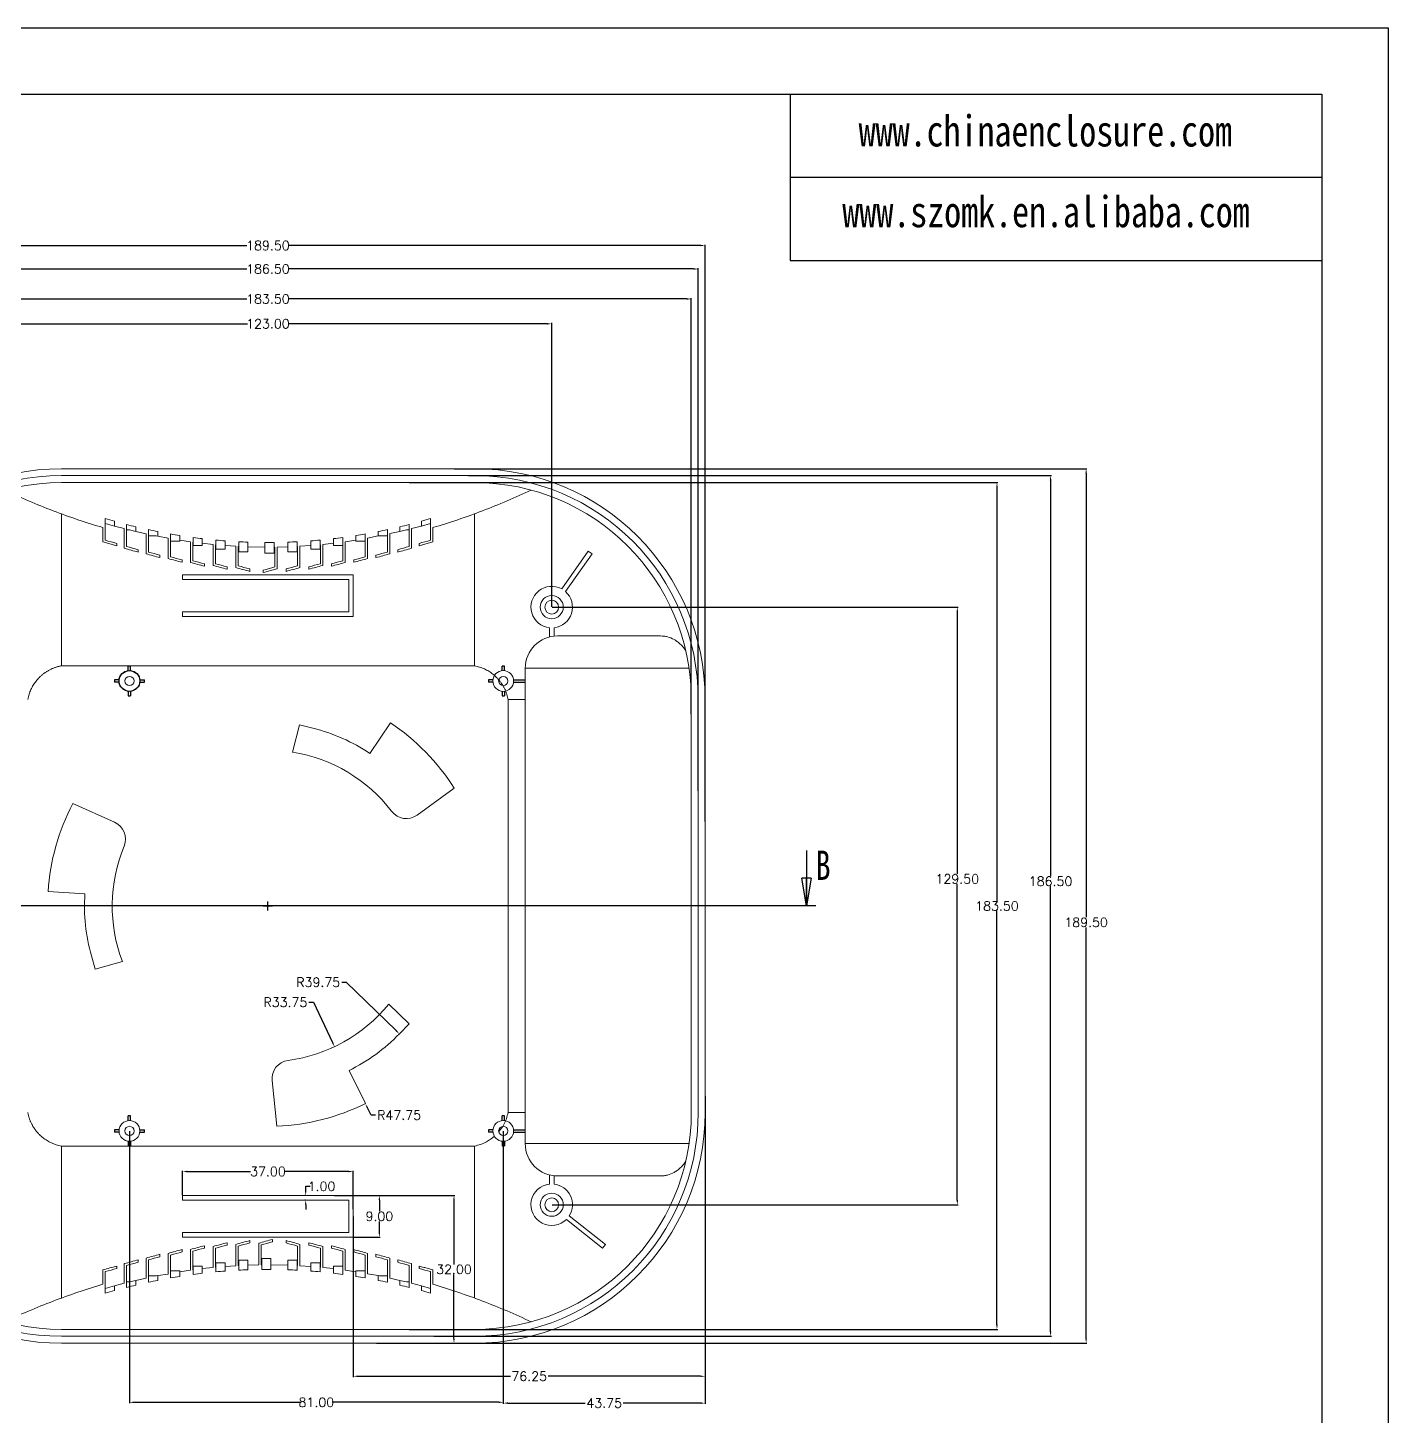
# Model space of a CAD drawing. Header units: inches. Extents: x 1813 to 4218, y 284 to 889.
# Drawn here: x 3332.5 to 3627.3, y 588.2 to 889.1 of the extents above; entities that cross this region are included whole.
import ezdxf

# ---------------------------------------------------------------- set-up
doc = ezdxf.new("R2010")
doc.units = ezdxf.units.IN
doc.header["$LTSCALE"] = 15
doc.linetypes.add('CENTER2', pattern=[28.575, 19.05, -3.175, 3.175, -3.175])
doc.layers.add('文字', color=81, linetype='Continuous')
doc.styles.add('SLDTEXTSTYLE0', font='TXT', dxfattribs={"width": 0.75})
doc.styles.get("Standard").update_dxf_attribs({"font": 'txt', "bigfont": 'gbcbig.shx'})
doc.styles.add('宋体', font='', dxfattribs={"width": 0.8, "height": 3.5})
doc.styles.get('宋体').set_extended_font_data('SimSun')
doc.dimstyles.new('2.5', dxfattribs={"dimtxt": 2, "dimasz": 1, "dimexe": 0.18, "dimexo": 0.0625, "dimgap": 0.09, "dimtad": 0, "dimtih": 1, "dimtoh": 1, "dimzin": 0, "dimdsep": 46, "dimtxsty": 'Standard', "dimcen": 1, "dimadec": 0, "dimazin": 2, "dimtfac": 1, "dimtofl": 0, "dimtmove": 0, "dimatfit": 3, "dimfxl": 1, "dimtolj": 1, "dimtzin": 0, "dimarcsym": 0})

# ---------------------------------------------------------------- blocks, each defined once
blk = doc.blocks.new('_CLOSED')
at = {"color": 0, "linetype": 'ByBlock', "lineweight": -2}
for p, q in [((-1, 0.166667), (0, 0)), ((-1, 0.166667), (-1, -0.166667)), ((0, 0), (-1, -0.166667)), ((0, 0), (-1, 0))]:
    blk.add_line(p, q, dxfattribs=at)
blk = doc.blocks.new('*D131')
at = {"color": 0, "lineweight": -2}
for p, q in [((3403.1, 636.03), (3408.87, 636.03)), ((3408.69, 635.03), (3408.69, 632.62)), ((3408.69, 628.03), (3408.69, 630.44)), ((3403.1, 627.03), (3408.87, 627.03))]:
    blk.add_line(p, q, dxfattribs=at)
at = {"color": 0}
for points in [[(3408.52, 635.03), (3408.86, 635.03), (3408.69, 636.03)], [(3408.52, 628.03), (3408.86, 628.03), (3408.69, 627.03)]]:
    blk.add_solid(points, dxfattribs=at)
at = {"layer": 'Defpoints', "color": 0}
for p in [(3403.04, 636.03), (3408.69, 636.03), (3403.04, 627.03)]:
    blk.add_point(p, dxfattribs=at)
at = {"color": 0, "insert": (3408.69, 631.53), "char_height": 2, "attachment_point": 5}
blk.add_mtext('\\A1;9.00', dxfattribs=at)
blk = doc.blocks.new('*D132')
at = {"color": 0, "lineweight": -2}
for p, q in [((3392.72, 637.03), (3392.72, 638.03)), ((3392.72, 638.03), (3393.72, 638.03)), ((3392.66, 636.03), (3392.54, 636.03)), ((3392.66, 635.03), (3392.54, 635.03)), ((3392.72, 634.03), (3392.72, 633.03))]:
    blk.add_line(p, q, dxfattribs=at)
at = {"color": 0}
for points in [[(3392.56, 637.03), (3392.89, 637.03), (3392.72, 636.03)], [(3392.56, 634.03), (3392.89, 634.03), (3392.72, 635.03)]]:
    blk.add_solid(points, dxfattribs=at)
at = {"layer": 'Defpoints', "color": 0}
for p in [(3392.72, 636.03), (3392.72, 636.03), (3392.72, 635.03)]:
    blk.add_point(p, dxfattribs=at)
at = {"color": 0, "insert": (3396.15, 638.03), "char_height": 2, "attachment_point": 5}
blk.add_mtext('\\A1;1.00', dxfattribs=at)
blk = doc.blocks.new('*D133')
at = {"color": 0, "lineweight": -2}
for p, q in [((3398.99, 636.03), (3425.04, 636.03)), ((3424.86, 635.03), (3424.86, 621.12)), ((3424.86, 605.03), (3424.86, 618.94)), ((3408.08, 604.03), (3425.04, 604.03))]:
    blk.add_line(p, q, dxfattribs=at)
at = {"color": 0}
for points in [[(3424.69, 635.03), (3425.02, 635.03), (3424.86, 636.03)], [(3424.69, 605.03), (3425.02, 605.03), (3424.86, 604.03)]]:
    blk.add_solid(points, dxfattribs=at)
at = {"layer": 'Defpoints', "color": 0}
for p in [(3398.93, 636.03), (3408.02, 604.03), (3424.86, 604.03)]:
    blk.add_point(p, dxfattribs=at)
at = {"color": 0, "insert": (3424.86, 620.03), "char_height": 2, "attachment_point": 5}
blk.add_mtext('\\A1;32.00', dxfattribs=at)
blk = doc.blocks.new('*D151')
at = {"color": 0, "lineweight": -2}
for p, q in [((3479.29, 657.58), (3479.29, 596.69)), ((3403.04, 631.47), (3403.04, 596.69)), ((3404.04, 596.87), (3437.07, 596.87)), ((3478.29, 596.87), (3445.25, 596.87))]:
    blk.add_line(p, q, dxfattribs=at)
at = {"color": 0}
for points in [[(3404.04, 597.03), (3404.04, 596.7), (3403.04, 596.87)], [(3478.29, 597.03), (3478.29, 596.7), (3479.29, 596.87)]]:
    blk.add_solid(points, dxfattribs=at)
at = {"layer": 'Defpoints', "color": 0}
for p in [(3479.29, 657.64), (3403.04, 631.53), (3479.29, 596.87)]:
    blk.add_point(p, dxfattribs=at)
at = {"color": 0, "insert": (3441.16, 596.87), "char_height": 2, "attachment_point": 5}
blk.add_mtext('\\A1;76.25', dxfattribs=at)
blk = doc.blocks.new('*D152')
at = {"color": 0, "lineweight": -2}
for p, q in [((3366.04, 636.1), (3366.04, 641.42)), ((3367.04, 641.24), (3380.78, 641.24)), ((3402.04, 641.24), (3388.3, 641.24)), ((3403.04, 633.05), (3403.04, 641.42))]:
    blk.add_line(p, q, dxfattribs=at)
at = {"color": 0}
for points in [[(3367.04, 641.4), (3367.04, 641.07), (3366.04, 641.24)], [(3402.04, 641.4), (3402.04, 641.07), (3403.04, 641.24)]]:
    blk.add_solid(points, dxfattribs=at)
at = {"layer": 'Defpoints', "color": 0}
for p in [(3403.04, 641.24), (3366.04, 636.03), (3403.04, 632.99)]:
    blk.add_point(p, dxfattribs=at)
at = {"color": 0, "insert": (3384.54, 641.24), "char_height": 2, "attachment_point": 5}
blk.add_mtext('\\A1;37.00', dxfattribs=at)
blk = doc.blocks.new('*D153')
at = {"color": 0, "lineweight": -2}
for p, q in [((3446.1, 763.53), (3534.11, 763.53)), ((3533.93, 762.53), (3533.93, 705.73)), ((3533.93, 635.03), (3533.93, 703.55)), ((3446.1, 634.03), (3534.11, 634.03))]:
    blk.add_line(p, q, dxfattribs=at)
at = {"color": 0}
for points in [[(3533.76, 762.53), (3534.1, 762.53), (3533.93, 763.53)], [(3533.76, 635.03), (3534.1, 635.03), (3533.93, 634.03)]]:
    blk.add_solid(points, dxfattribs=at)
at = {"layer": 'Defpoints', "color": 0}
for p in [(3446.04, 763.53), (3533.93, 763.53), (3446.04, 634.03)]:
    blk.add_point(p, dxfattribs=at)
at = {"color": 0, "insert": (3533.93, 704.64), "char_height": 2, "attachment_point": 5}
blk.add_mtext('\\A1;129.50', dxfattribs=at)
blk = doc.blocks.new('*D154')
at = {"color": 0, "lineweight": -2}
for p, q in [((3323.04, 763.6), (3323.04, 825.11)), ((3324.04, 824.93), (3380.12, 824.93)), ((3445.04, 824.93), (3388.96, 824.93)), ((3446.04, 763.6), (3446.04, 825.11))]:
    blk.add_line(p, q, dxfattribs=at)
at = {"color": 0}
for points in [[(3324.04, 825.09), (3324.04, 824.76), (3323.04, 824.93)], [(3445.04, 825.09), (3445.04, 824.76), (3446.04, 824.93)]]:
    blk.add_solid(points, dxfattribs=at)
at = {"layer": 'Defpoints', "color": 0}
for p in [(3446.04, 824.93), (3323.04, 763.53), (3446.04, 763.53)]:
    blk.add_point(p, dxfattribs=at)
at = {"color": 0, "insert": (3384.54, 824.93), "char_height": 2, "attachment_point": 5}
blk.add_mtext('\\A1;123.00', dxfattribs=at)
blk = doc.blocks.new('*D155')
at = {"color": 0, "lineweight": -2}
for p, q in [((3292.79, 715.51), (3292.79, 830.49)), ((3476.29, 740.32), (3476.29, 830.49)), ((3293.79, 830.31), (3379.95, 830.31)), ((3475.29, 830.31), (3389.13, 830.31))]:
    blk.add_line(p, q, dxfattribs=at)
at = {"color": 0}
for points in [[(3293.79, 830.47), (3293.79, 830.14), (3292.79, 830.31)], [(3475.29, 830.47), (3475.29, 830.14), (3476.29, 830.31)]]:
    blk.add_solid(points, dxfattribs=at)
at = {"layer": 'Defpoints', "color": 0}
for p in [(3476.29, 830.31), (3476.29, 740.25), (3292.79, 715.44)]:
    blk.add_point(p, dxfattribs=at)
at = {"color": 0, "insert": (3384.54, 830.31), "char_height": 2, "attachment_point": 5}
blk.add_mtext('\\A1;183.50', dxfattribs=at)
blk = doc.blocks.new('*D156')
at = {"color": 0, "lineweight": -2}
for p, q in [((3291.29, 726.65), (3291.29, 836.99)), ((3292.29, 836.81), (3379.95, 836.81)), ((3476.79, 836.81), (3389.13, 836.81)), ((3477.79, 723.7), (3477.79, 836.99))]:
    blk.add_line(p, q, dxfattribs=at)
at = {"color": 0}
for points in [[(3292.29, 836.98), (3292.29, 836.64), (3291.29, 836.81)], [(3476.79, 836.98), (3476.79, 836.64), (3477.79, 836.81)]]:
    blk.add_solid(points, dxfattribs=at)
at = {"layer": 'Defpoints', "color": 0}
for p in [(3477.79, 836.81), (3291.29, 726.59), (3477.79, 723.63)]:
    blk.add_point(p, dxfattribs=at)
at = {"color": 0, "insert": (3384.54, 836.81), "char_height": 2, "attachment_point": 5}
blk.add_mtext('\\A1;186.50', dxfattribs=at)
blk = doc.blocks.new('*D157')
at = {"color": 0, "lineweight": -2}
for p, q in [((3289.79, 717.08), (3289.79, 842.08)), ((3290.79, 841.9), (3379.95, 841.9)), ((3478.29, 841.9), (3389.13, 841.9)), ((3479.29, 717.08), (3479.29, 842.08))]:
    blk.add_line(p, q, dxfattribs=at)
at = {"color": 0}
for points in [[(3290.79, 842.06), (3290.79, 841.73), (3289.79, 841.9)], [(3478.29, 842.06), (3478.29, 841.73), (3479.29, 841.9)]]:
    blk.add_solid(points, dxfattribs=at)
at = {"layer": 'Defpoints', "color": 0}
for p in [(3479.29, 841.9), (3289.79, 717.02), (3479.29, 717.02)]:
    blk.add_point(p, dxfattribs=at)
at = {"color": 0, "insert": (3384.54, 841.9), "char_height": 2, "attachment_point": 5}
blk.add_mtext('\\A1;189.50', dxfattribs=at)
blk = doc.blocks.new('*D158')
at = {"color": 0, "lineweight": -2}
for p, q in [((3424.92, 793.53), (3562.02, 793.53)), ((3561.84, 792.53), (3561.84, 696.32)), ((3561.84, 605.03), (3561.84, 694.14)), ((3424.92, 604.03), (3562.02, 604.03))]:
    blk.add_line(p, q, dxfattribs=at)
at = {"color": 0}
for points in [[(3561.68, 792.53), (3562.01, 792.53), (3561.84, 793.53)], [(3561.68, 605.03), (3562.01, 605.03), (3561.84, 604.03)]]:
    blk.add_solid(points, dxfattribs=at)
at = {"layer": 'Defpoints', "color": 0}
for p in [(3424.86, 793.53), (3561.84, 793.53), (3424.86, 604.03)]:
    blk.add_point(p, dxfattribs=at)
at = {"color": 0, "insert": (3561.84, 695.23), "char_height": 2, "attachment_point": 5}
blk.add_mtext('\\A1;189.50', dxfattribs=at)
blk = doc.blocks.new('*D159')
at = {"color": 0, "lineweight": -2}
for p, q in [((3428, 792.03), (3554.32, 792.03)), ((3554.14, 791.03), (3554.14, 705.22)), ((3554.14, 606.53), (3554.14, 703.04)), ((3420.48, 605.53), (3554.32, 605.53))]:
    blk.add_line(p, q, dxfattribs=at)
at = {"color": 0}
for points in [[(3553.97, 791.03), (3554.31, 791.03), (3554.14, 792.03)], [(3553.97, 606.53), (3554.31, 606.53), (3554.14, 605.53)]]:
    blk.add_solid(points, dxfattribs=at)
at = {"layer": 'Defpoints', "color": 0}
for p in [(3427.94, 792.03), (3420.41, 605.53), (3554.14, 605.53)]:
    blk.add_point(p, dxfattribs=at)
at = {"color": 0, "insert": (3554.14, 704.13), "char_height": 2, "attachment_point": 5}
blk.add_mtext('\\A1;186.50', dxfattribs=at)
blk = doc.blocks.new('*D160')
at = {"color": 0, "lineweight": -2}
for p, q in [((3415.16, 790.53), (3542.7, 790.53)), ((3542.52, 789.53), (3542.52, 699.87)), ((3542.52, 608.03), (3542.52, 697.69)), ((3415.16, 607.03), (3542.7, 607.03))]:
    blk.add_line(p, q, dxfattribs=at)
at = {"color": 0}
for points in [[(3542.35, 789.53), (3542.68, 789.53), (3542.52, 790.53)], [(3542.35, 608.03), (3542.68, 608.03), (3542.52, 607.03)]]:
    blk.add_solid(points, dxfattribs=at)
at = {"layer": 'Defpoints', "color": 0}
for p in [(3415.1, 790.53), (3542.52, 790.53), (3415.1, 607.03)]:
    blk.add_point(p, dxfattribs=at)
at = {"color": 0, "insert": (3542.52, 698.78), "char_height": 2, "attachment_point": 5}
blk.add_mtext('\\A1;183.50', dxfattribs=at)
blk = doc.blocks.new('*D161')
at = {"color": 0, "lineweight": -2}
for p, q in [((3393.42, 677.91), (3394.42, 677.91)), ((3394.42, 677.91), (3398.55, 669.18))]:
    blk.add_line(p, q, dxfattribs=at)
at = {"color": 0}
blk.add_solid([(3398.7, 669.25), (3398.4, 669.11), (3398.97, 668.28)], dxfattribs=at)
at = {"layer": 'Defpoints', "color": 0}
for p in [(3384.54, 698.78), (3398.97, 668.28)]:
    blk.add_point(p, dxfattribs=at)
at = {"color": 0, "insert": (3388.33, 677.91), "char_height": 2, "attachment_point": 5}
blk.add_mtext('\\A1;R33.75', dxfattribs=at)
blk = doc.blocks.new('*D162')
at = {"color": 0, "lineweight": -2}
for p, q in [((3400.53, 682.25), (3401.53, 682.25)), ((3401.53, 682.25), (3412.31, 671.76))]:
    blk.add_line(p, q, dxfattribs=at)
at = {"color": 0}
blk.add_solid([(3412.43, 671.88), (3412.2, 671.64), (3413.03, 671.07)], dxfattribs=at)
at = {"layer": 'Defpoints', "color": 0}
for p in [(3384.54, 698.78), (3413.03, 671.07)]:
    blk.add_point(p, dxfattribs=at)
at = {"color": 0, "insert": (3395.44, 682.25), "char_height": 2, "attachment_point": 5}
blk.add_mtext('\\A1;R39.75', dxfattribs=at)
blk = doc.blocks.new('*D163')
at = {"color": 0, "lineweight": -2}
for p, q in [((3383.54, 698.78), (3385.54, 698.78)), ((3384.54, 697.78), (3384.54, 699.78)), ((3406.88, 653.45), (3406.09, 655.06)), ((3407.88, 653.45), (3406.88, 653.45))]:
    blk.add_line(p, q, dxfattribs=at)
at = {"color": 0}
blk.add_solid([(3406.24, 655.13), (3405.94, 654.98), (3405.65, 655.95)], dxfattribs=at)
at = {"layer": 'Defpoints', "color": 0}
for p in [(3384.54, 698.78), (3405.65, 655.95)]:
    blk.add_point(p, dxfattribs=at)
at = {"color": 0, "insert": (3412.97, 653.45), "char_height": 2, "attachment_point": 5}
blk.add_mtext('\\A1;R47.75', dxfattribs=at)
blk = doc.blocks.new('*D167')
at = {"color": 0, "lineweight": -2}
for p, q in [((3354.54, 649.97), (3354.54, 591.05)), ((3435.54, 649.97), (3435.54, 591.05)), ((3355.54, 591.23), (3391.62, 591.23)), ((3434.54, 591.23), (3398.46, 591.23))]:
    blk.add_line(p, q, dxfattribs=at)
at = {"color": 0}
for points in [[(3355.54, 591.4), (3355.54, 591.06), (3354.54, 591.23)], [(3434.54, 591.4), (3434.54, 591.06), (3435.54, 591.23)]]:
    blk.add_solid(points, dxfattribs=at)
at = {"layer": 'Defpoints', "color": 0}
for p in [(3354.54, 650.03), (3435.54, 650.03), (3435.54, 591.23)]:
    blk.add_point(p, dxfattribs=at)
at = {"color": 0, "insert": (3395.04, 591.23), "char_height": 2, "attachment_point": 5}
blk.add_mtext('\\A1;81.00', dxfattribs=at)
blk = doc.blocks.new('*D168')
at = {"color": 0, "lineweight": -2}
for p, q in [((3479.29, 657.58), (3479.29, 590.87)), ((3435.54, 649.97), (3435.54, 590.87)), ((3436.54, 591.05), (3453.32, 591.05)), ((3478.29, 591.05), (3461.5, 591.05))]:
    blk.add_line(p, q, dxfattribs=at)
at = {"color": 0}
for points in [[(3436.54, 591.22), (3436.54, 590.88), (3435.54, 591.05)], [(3478.29, 591.22), (3478.29, 590.88), (3479.29, 591.05)]]:
    blk.add_solid(points, dxfattribs=at)
at = {"layer": 'Defpoints', "color": 0}
for p in [(3479.29, 657.64), (3435.54, 650.03), (3479.29, 591.05)]:
    blk.add_point(p, dxfattribs=at)
at = {"color": 0, "insert": (3457.41, 591.05), "char_height": 2, "attachment_point": 5}
blk.add_mtext('\\A1;43.75', dxfattribs=at)

msp = doc.modelspace()

# ---------------------------------------------------------------- linework, layer by layer
for p, q in [((2771.95, 889.082), (3627.31, 889.082)), ((3627.31, 889.082), (3627.31, 284.282)), ((2800.75, 874.682), (3612.91, 874.682)), ((3497.71, 874.682), (3497.71, 838.682)), ((3612.91, 874.682), (3612.91, 298.682)), ((3497.71, 856.682), (3612.91, 856.682)), ((3497.71, 838.682), (3612.91, 838.682)), ((3354.289, 749.769), (3354.289, 750.769)), ((3354.789, 750.769), (3354.289, 750.769)), ((3354.789, 749.769), (3354.789, 750.769)), ((3435.289, 749.769), (3435.289, 750.769)), ((3435.789, 750.769), (3435.289, 750.769)), ((3435.789, 749.769), (3435.789, 750.769)), ((3352.303, 747.783), (3351.303, 747.783)), ((3351.303, 747.783), (3351.303, 747.283)), ((3352.303, 747.283), (3351.303, 747.283)), ((3356.775, 747.783), (3357.775, 747.783)), ((3356.775, 747.283), (3357.775, 747.283)), ((3357.775, 747.283), (3357.775, 747.783)), ((3433.303, 747.783), (3432.303, 747.783)), ((3432.303, 747.783), (3432.303, 747.283)), ((3433.303, 747.283), (3432.303, 747.283)), ((3437.775, 747.783), (3440.289, 747.783)), ((3437.775, 747.283), (3440.289, 747.283)), ((3354.289, 745.297), (3354.289, 744.297)), ((3354.289, 744.297), (3354.789, 744.297)), ((3354.789, 745.297), (3354.789, 744.297)), ((3435.289, 745.297), (3435.289, 744.297)), ((3435.289, 744.297), (3435.789, 744.297)), ((3435.789, 745.297), (3435.789, 744.297)), ((3354.289, 652.269), (3354.289, 653.269)), ((3354.789, 653.269), (3354.289, 653.269)), ((3354.789, 652.269), (3354.789, 653.269)), ((3435.289, 652.269), (3435.289, 653.269)), ((3435.789, 653.269), (3435.289, 653.269)), ((3435.789, 652.269), (3435.789, 653.269)), ((3352.303, 650.283), (3351.303, 650.283)), ((3351.303, 650.283), (3351.303, 649.783)), ((3356.775, 650.283), (3357.775, 650.283)), ((3357.775, 649.783), (3357.775, 650.283)), ((3433.303, 650.283), (3432.303, 650.283)), ((3432.303, 650.283), (3432.303, 649.783)), ((3437.775, 650.283), (3440.289, 650.283)), ((3352.303, 649.783), (3351.303, 649.783)), ((3354.289, 647.797), (3354.289, 646.797)), ((3354.789, 647.797), (3354.789, 646.797)), ((3356.775, 649.783), (3357.775, 649.783)), ((3433.303, 649.783), (3432.303, 649.783)), ((3435.289, 647.797), (3435.289, 646.797)), ((3435.789, 647.797), (3435.789, 646.797)), ((3437.775, 649.783), (3440.289, 649.783)), ((3354.289, 646.797), (3354.789, 646.797)), ((3435.289, 646.797), (3435.789, 646.797))]:
    msp.add_line(p, q)
at = {"color": 7, "linetype": 'Continuous', "lineweight": 15}
for p, q in [((3429.289, 793.533), (3339.789, 793.533)), ((3429.289, 792.033), (3339.789, 792.033)), ((3429.289, 790.533), (3339.789, 790.533)), ((3339.789, 750.825), (3339.789, 783.747)), ((3349.289, 782.712), (3349.289, 778.028)), ((3419.789, 778.028), (3419.789, 782.712)), ((3429.289, 750.825), (3429.289, 783.747)), ((3348.789, 780.775), (3348.789, 777.651)), ((3349.289, 781.671), (3351.289, 781.104)), ((3351.289, 781.104), (3351.289, 782.141)), ((3353.422, 780.541), (3351.289, 781.104)), ((3353.422, 780.541), (3353.422, 776.294)), ((3353.922, 781.44), (3353.922, 780.409)), ((3353.922, 780.409), (3353.922, 780.409)), ((3353.922, 776.671), (3353.922, 780.409)), ((3353.922, 780.409), (3353.922, 780.263)), ((3353.922, 780.263), (3354.518, 780.263)), ((3354.518, 780.263), (3355.922, 779.919)), ((3355.922, 779.919), (3355.922, 780.946)), ((3358.141, 779.419), (3355.922, 779.919)), ((3358.141, 779.419), (3358.141, 775.096)), ((3358.649, 779.304), (3358.641, 779.306)), ((3358.641, 775.473), (3358.641, 779.306)), ((3358.649, 780.327), (3358.649, 779.304)), ((3358.649, 779.304), (3358.649, 778.957)), ((3360.649, 778.893), (3360.649, 779.912)), ((3363.455, 779.386), (3363.455, 778.371)), ((3405.623, 778.371), (3405.623, 779.386)), ((3408.429, 779.912), (3408.429, 778.98)), ((3410.429, 779.377), (3410.429, 780.327)), ((3410.437, 779.379), (3410.429, 779.377)), ((3410.429, 778.954), (3410.429, 779.377)), ((3410.437, 779.379), (3410.437, 775.473)), ((3413.156, 779.919), (3410.937, 779.478)), ((3410.937, 775.096), (3410.937, 779.478)), ((3413.156, 780.946), (3413.156, 779.919)), ((3413.156, 779.919), (3414.55, 780.26)), ((3414.55, 780.26), (3415.156, 780.26)), ((3415.156, 780.409), (3415.156, 781.44)), ((3415.156, 780.409), (3415.156, 776.671)), ((3415.156, 780.409), (3415.156, 780.409)), ((3415.156, 780.26), (3415.156, 780.409)), ((3417.789, 781.104), (3415.656, 780.541)), ((3415.656, 776.294), (3415.656, 780.541)), ((3417.789, 782.141), (3417.789, 781.104)), ((3417.789, 781.104), (3419.789, 781.671)), ((3420.289, 777.651), (3420.289, 780.775)), ((3351.789, 776.828), (3351.789, 777.345)), ((3358.649, 778.957), (3360.338, 778.957)), ((3360.338, 778.957), (3360.649, 778.893)), ((3362.932, 778.468), (3360.649, 778.893)), ((3362.932, 778.468), (3362.932, 774.069)), ((3363.455, 778.371), (3363.432, 778.375)), ((3363.432, 774.447), (3363.432, 778.375)), ((3363.455, 778.371), (3363.455, 777.819)), ((3363.455, 777.819), (3365.455, 777.819)), ((3365.455, 778.062), (3365.455, 779.051)), ((3367.78, 777.704), (3365.455, 778.062)), ((3365.455, 777.819), (3365.455, 778.062)), ((3367.78, 777.704), (3367.78, 773.225)), ((3368.325, 777.62), (3368.28, 777.627)), ((3368.28, 773.603), (3368.28, 777.627)), ((3368.325, 778.629), (3368.325, 777.62)), ((3368.325, 777.62), (3368.325, 776.863)), ((3368.325, 776.863), (3370.325, 776.863)), ((3370.325, 777.368), (3370.325, 778.375)), ((3372.674, 777.121), (3370.325, 777.368)), ((3370.325, 776.863), (3370.325, 777.368)), ((3372.674, 777.121), (3372.674, 772.572)), ((3373.245, 777.06), (3373.174, 777.068)), ((3373.174, 772.949), (3373.174, 777.068)), ((3373.245, 778.065), (3373.245, 777.06)), ((3373.245, 777.06), (3373.245, 776.101)), ((3375.245, 776.89), (3375.245, 777.893)), ((3377.601, 776.738), (3375.245, 776.89)), ((3375.245, 776.101), (3375.245, 776.89)), ((3377.601, 776.738), (3377.601, 772.116)), ((3378.204, 776.699), (3378.101, 776.706)), ((3378.101, 772.493), (3378.101, 776.706)), ((3378.204, 777.7), (3378.204, 776.699)), ((3378.204, 775.545), (3378.204, 776.699)), ((3380.204, 776.611), (3380.204, 777.611)), ((3383.89, 776.535), (3380.204, 776.611)), ((3380.204, 776.611), (3380.204, 775.545)), ((3383.89, 777.535), (3383.89, 776.535)), ((3383.89, 775.196), (3383.89, 776.535)), ((3385.89, 776.541), (3385.89, 777.541)), ((3386.03, 776.544), (3385.89, 776.541)), ((3385.89, 776.541), (3385.89, 775.196)), ((3386.03, 776.544), (3386.03, 772.239)), ((3388.874, 776.611), (3386.53, 776.556)), ((3386.53, 771.861), (3386.53, 776.556)), ((3388.874, 777.611), (3388.874, 776.611)), ((3388.874, 775.541), (3388.874, 776.611)), ((3390.874, 776.699), (3390.874, 777.7)), ((3390.977, 776.706), (3390.874, 776.699)), ((3390.874, 776.699), (3390.874, 775.541)), ((3390.977, 776.706), (3390.977, 772.493)), ((3393.833, 776.89), (3391.477, 776.738)), ((3391.477, 772.116), (3391.477, 776.738)), ((3393.833, 777.893), (3393.833, 776.89)), ((3393.833, 776.89), (3393.833, 776.098)), ((3395.833, 777.06), (3395.833, 778.065)), ((3395.904, 777.068), (3395.833, 777.06)), ((3395.833, 776.098), (3395.833, 777.06)), ((3395.904, 777.068), (3395.904, 772.949)), ((3398.753, 777.368), (3396.404, 777.121)), ((3396.404, 772.572), (3396.404, 777.121)), ((3398.753, 778.375), (3398.753, 777.368)), ((3398.753, 777.368), (3398.753, 776.86)), ((3398.753, 776.86), (3400.753, 776.86)), ((3400.753, 777.62), (3400.753, 778.629)), ((3400.798, 777.626), (3400.753, 777.62)), ((3400.753, 776.86), (3400.753, 777.62)), ((3400.798, 777.626), (3400.798, 773.602)), ((3403.623, 778.039), (3401.298, 777.699)), ((3401.298, 773.225), (3401.298, 777.699)), ((3403.623, 779.051), (3403.623, 778.039)), ((3403.623, 778.039), (3403.623, 777.816)), ((3403.623, 777.816), (3405.623, 777.816)), ((3405.646, 778.376), (3405.623, 778.371)), ((3405.623, 777.816), (3405.623, 778.371)), ((3405.646, 778.376), (3405.646, 774.447)), ((3408.429, 778.98), (3406.146, 778.484)), ((3406.146, 774.069), (3406.146, 778.484)), ((3408.429, 778.98), (3408.429, 778.954)), ((3408.429, 778.954), (3410.429, 778.954)), ((3417.289, 777.345), (3417.289, 776.828)), ((3356.422, 775.471), (3356.422, 775.988)), ((3361.141, 774.272), (3361.141, 774.789)), ((3365.932, 773.246), (3365.932, 773.763)), ((3373.245, 776.101), (3375.245, 776.101)), ((3380.204, 775.545), (3378.204, 775.545)), ((3385.89, 775.196), (3383.89, 775.196)), ((3390.874, 775.541), (3388.874, 775.541)), ((3393.833, 776.098), (3395.833, 776.098)), ((3403.146, 773.763), (3403.146, 773.246)), ((3407.937, 774.789), (3407.937, 774.272)), ((3412.656, 775.988), (3412.656, 775.471)), ((3453.968, 775.65), (3448.207, 767.476)), ((3449.024, 766.9), (3454.786, 775.074)), ((3454.786, 775.074), (3453.968, 775.65)), ((3403.039, 770.533), (3366.039, 770.533)), ((3366.039, 770.533), (3366.039, 769.533)), ((3370.78, 772.402), (3370.78, 772.919)), ((3375.674, 771.748), (3375.674, 772.265)), ((3380.601, 771.292), (3380.601, 771.809)), ((3383.53, 771.555), (3383.53, 771.038)), ((3388.477, 771.809), (3388.477, 771.292)), ((3393.404, 772.265), (3393.404, 771.748)), ((3398.298, 772.919), (3398.298, 772.402)), ((3403.039, 761.533), (3403.039, 770.533)), ((3366.039, 769.533), (3402.039, 769.533)), ((3402.039, 769.533), (3402.039, 762.533)), ((3366.039, 762.533), (3366.039, 761.533)), ((3402.039, 762.533), (3366.039, 762.533)), ((3366.039, 761.533), (3403.039, 761.533)), ((3445.539, 759.061), (3445.539, 757.061)), ((3446.539, 757.243), (3446.539, 759.061)), ((3469.629, 757.283), (3447.289, 757.283)), ((3339.789, 750.825), (3429.289, 750.825)), ((3440.289, 647.283), (3440.289, 750.283)), ((3440.289, 750.283), (3475.802, 750.283)), ((3436.581, 743.533), (3440.289, 743.533)), ((3436.581, 743.533), (3436.581, 654.033)), ((3476.289, 654.033), (3476.289, 743.533)), ((3477.789, 654.033), (3477.789, 743.533)), ((3479.289, 654.033), (3479.289, 743.533)), ((3389.883, 732.107), (3391.389, 738.053)), ((3391.389, 738.053), (3394.297, 737.317)), ((3411.077, 738.479), (3406.631, 731.829)), ((3424.897, 724.304), (3416.863, 718.487)), ((3342.258, 720.973), (3351.313, 716.924)), ((3336.892, 701.918), (3344.875, 701.392)), ((3347.105, 685.08), (3346.289, 687.967)), ((3353.007, 686.749), (3347.105, 685.08)), ((3410.727, 677.493), (3415.123, 673.216)), ((3415.123, 673.216), (3413.031, 671.066)), ((3405.648, 655.952), (3402.111, 663.128)), ((3386.462, 651.072), (3385.441, 660.938)), ((3436.581, 654.033), (3440.289, 654.033)), ((3475.802, 647.283), (3440.289, 647.283)), ((3339.789, 613.818), (3339.789, 646.741)), ((3429.289, 646.741), (3339.789, 646.741)), ((3429.289, 613.818), (3429.289, 646.741)), ((3445.539, 640.505), (3445.539, 638.505)), ((3446.539, 638.505), (3446.539, 640.323)), ((3447.289, 640.283), (3469.629, 640.283)), ((3366.039, 636.033), (3366.039, 635.033)), ((3403.039, 636.033), (3366.039, 636.033)), ((3366.039, 635.033), (3402.039, 635.033)), ((3402.039, 635.033), (3402.039, 628.033)), ((3403.039, 627.033), (3403.039, 636.033)), ((3449.225, 630.855), (3457.045, 624.622)), ((3457.668, 625.404), (3449.848, 631.637)), ((3366.039, 628.033), (3366.039, 627.033)), ((3402.039, 628.033), (3366.039, 628.033)), ((3366.039, 627.033), (3403.039, 627.033)), ((3375.674, 625.301), (3375.674, 625.818)), ((3380.601, 625.757), (3380.601, 626.274)), ((3385.548, 626.011), (3385.548, 626.528)), ((3388.477, 626.274), (3388.477, 625.757)), ((3393.404, 625.818), (3393.404, 625.301)), ((3361.141, 622.777), (3361.141, 623.294)), ((3362.932, 623.497), (3362.932, 618.966)), ((3363.432, 619.03), (3363.432, 623.119)), ((3365.932, 623.803), (3365.932, 624.32)), ((3367.78, 624.341), (3367.78, 619.867)), ((3368.28, 619.94), (3368.28, 623.963)), ((3370.78, 624.647), (3370.78, 625.164)), ((3372.674, 624.994), (3372.674, 620.445)), ((3373.174, 620.498), (3373.174, 624.617)), ((3377.601, 625.45), (3377.601, 620.828)), ((3378.101, 620.86), (3378.101, 625.073)), ((3382.548, 625.704), (3382.548, 621.01)), ((3383.048, 621.022), (3383.048, 625.327)), ((3390.977, 625.073), (3390.977, 620.86)), ((3391.477, 620.828), (3391.477, 625.45)), ((3395.904, 624.617), (3395.904, 620.498)), ((3396.404, 620.445), (3396.404, 624.994)), ((3398.298, 625.164), (3398.298, 624.647)), ((3400.798, 623.963), (3400.798, 619.94)), ((3401.298, 619.867), (3401.298, 624.341)), ((3403.146, 624.32), (3403.146, 623.803)), ((3405.646, 623.119), (3405.646, 619.191)), ((3406.146, 619.098), (3406.146, 623.497)), ((3407.937, 623.294), (3407.937, 622.777)), ((3457.045, 624.622), (3457.668, 625.404)), ((3348.789, 619.915), (3348.789, 616.791)), ((3351.789, 620.221), (3351.789, 620.739)), ((3353.422, 621.272), (3353.422, 617.025)), ((3353.922, 617.157), (3353.922, 620.894)), ((3356.422, 621.578), (3356.422, 622.096)), ((3358.141, 622.47), (3358.141, 618.147)), ((3358.641, 618.26), (3358.641, 622.093)), ((3365.455, 619.527), (3367.78, 619.867)), ((3368.28, 619.94), (3368.325, 619.946)), ((3370.325, 620.706), (3368.325, 620.706)), ((3368.325, 620.706), (3368.325, 619.946)), ((3368.325, 619.946), (3368.325, 618.937)), ((3370.325, 620.198), (3370.325, 620.706)), ((3370.325, 620.198), (3372.674, 620.445)), ((3370.325, 619.191), (3370.325, 620.198)), ((3373.174, 620.498), (3373.245, 620.506)), ((3375.245, 621.468), (3373.245, 621.468)), ((3373.245, 621.468), (3373.245, 620.506)), ((3373.245, 620.506), (3373.245, 619.501)), ((3375.245, 620.676), (3375.245, 621.468)), ((3375.245, 620.676), (3377.601, 620.828)), ((3375.245, 619.673), (3375.245, 620.676)), ((3378.101, 620.86), (3378.204, 620.867)), ((3378.204, 622.025), (3380.204, 622.025)), ((3378.204, 620.867), (3378.204, 622.025)), ((3378.204, 620.867), (3378.204, 619.866)), ((3380.204, 622.025), (3380.204, 620.955)), ((3380.204, 620.955), (3382.548, 621.01)), ((3380.204, 619.955), (3380.204, 620.955)), ((3383.048, 621.022), (3383.188, 621.025)), ((3383.188, 622.37), (3385.188, 622.37)), ((3383.188, 621.025), (3383.188, 622.37)), ((3383.188, 621.025), (3383.188, 620.025)), ((3385.188, 622.37), (3385.188, 621.031)), ((3385.188, 620.031), (3385.188, 621.031)), ((3385.188, 621.031), (3388.874, 620.955)), ((3388.874, 622.021), (3390.874, 622.021)), ((3388.874, 620.955), (3388.874, 622.021)), ((3388.874, 620.955), (3388.874, 619.955)), ((3390.874, 622.021), (3390.874, 620.867)), ((3390.874, 619.866), (3390.874, 620.867)), ((3390.874, 620.867), (3390.977, 620.86)), ((3391.477, 620.828), (3393.833, 620.676)), ((3395.833, 621.465), (3393.833, 621.465)), ((3393.833, 621.465), (3393.833, 620.676)), ((3393.833, 620.676), (3393.833, 619.673)), ((3395.833, 620.506), (3395.833, 621.465)), ((3395.833, 619.501), (3395.833, 620.506)), ((3395.833, 620.506), (3395.904, 620.498)), ((3396.404, 620.445), (3398.753, 620.198)), ((3400.753, 620.703), (3398.753, 620.703)), ((3398.753, 620.703), (3398.753, 620.198)), ((3398.753, 620.198), (3398.753, 619.191)), ((3400.753, 619.946), (3400.753, 620.703)), ((3400.753, 618.937), (3400.753, 619.946)), ((3400.753, 619.946), (3400.798, 619.94)), ((3401.298, 619.867), (3403.623, 619.527)), ((3410.437, 622.093), (3410.437, 618.26)), ((3410.937, 618.147), (3410.937, 622.47)), ((3412.656, 622.095), (3412.656, 621.578)), ((3415.156, 620.894), (3415.156, 617.157)), ((3415.656, 617.025), (3415.656, 621.272)), ((3417.289, 620.738), (3417.289, 620.221)), ((3420.289, 616.791), (3420.289, 619.915)), ((3349.289, 619.537), (3349.289, 614.854)), ((3351.289, 616.462), (3353.422, 617.025)), ((3354.528, 617.306), (3353.922, 617.306)), ((3353.922, 617.306), (3353.922, 617.157)), ((3353.922, 617.157), (3353.922, 617.157)), ((3353.922, 617.157), (3353.922, 616.126)), ((3355.922, 617.647), (3354.528, 617.306)), ((3355.922, 617.647), (3358.141, 618.147)), ((3355.922, 616.619), (3355.922, 617.647)), ((3358.641, 618.26), (3358.649, 618.262)), ((3360.351, 618.612), (3358.649, 618.612)), ((3358.649, 618.612), (3358.649, 618.262)), ((3358.649, 618.262), (3358.649, 617.239)), ((3360.649, 618.673), (3360.351, 618.612)), ((3360.649, 618.673), (3362.932, 618.966)), ((3360.649, 617.654), (3360.649, 618.673)), ((3363.432, 619.03), (3363.455, 619.033)), ((3365.455, 619.75), (3363.455, 619.75)), ((3363.455, 619.75), (3363.455, 619.033)), ((3363.455, 619.033), (3363.455, 618.18)), ((3365.455, 619.527), (3365.455, 619.75)), ((3365.455, 618.515), (3365.455, 619.527)), ((3405.623, 619.747), (3403.623, 619.747)), ((3403.623, 619.747), (3403.623, 619.527)), ((3403.623, 619.527), (3403.623, 618.515)), ((3405.623, 619.195), (3405.623, 619.747)), ((3405.623, 618.18), (3405.623, 619.195)), ((3405.623, 619.195), (3405.646, 619.191)), ((3406.146, 619.098), (3408.429, 618.673)), ((3408.429, 618.673), (3408.429, 617.654)), ((3408.74, 618.609), (3408.429, 618.673)), ((3410.429, 618.609), (3408.74, 618.609)), ((3410.429, 618.262), (3410.429, 618.609)), ((3410.429, 617.239), (3410.429, 618.262)), ((3410.429, 618.262), (3410.437, 618.26)), ((3410.937, 618.147), (3413.156, 617.647)), ((3413.156, 617.647), (3413.156, 616.619)), ((3414.56, 617.303), (3413.156, 617.647)), ((3415.156, 617.303), (3414.56, 617.303)), ((3415.156, 617.157), (3415.156, 617.303)), ((3415.156, 616.126), (3415.156, 617.157)), ((3415.156, 617.157), (3415.156, 617.157)), ((3415.656, 617.025), (3417.789, 616.462)), ((3419.789, 614.854), (3419.789, 619.537)), ((3351.289, 616.462), (3349.289, 615.895)), ((3351.289, 615.425), (3351.289, 616.462)), ((3417.789, 616.462), (3417.789, 615.425)), ((3419.789, 615.895), (3417.789, 616.462)), ((3339.789, 607.033), (3429.289, 607.033)), ((3339.789, 605.533), (3429.289, 605.533)), ((3339.789, 604.033), (3429.289, 604.033))]:
    msp.add_line(p, q, dxfattribs=at)
at = {"color": 7, "linetype": 'Continuous', "lineweight": 30}
msp.add_line((3501.272, 710.783), (3501.272, 698.783), dxfattribs=at)
at = {"color": 1, "linetype": 'CENTER2'}
msp.add_line((3503.272, 698.783), (3266.46, 698.783), dxfattribs=at)
at = {"color": 7, "linetype": 'Continuous', "lineweight": 15}
for centre, radius in [((3446.039, 763.533), 2.5), ((3446.039, 763.533), 1.5), ((3435.539, 747.533), 2.25), ((3354.539, 747.533), 1), ((3435.539, 747.533), 1), ((3354.539, 650.033), 2.25), ((3354.539, 650.033), 1), ((3435.539, 650.033), 2.25), ((3435.539, 650.033), 1), ((3446.039, 634.033), 2.5), ((3446.039, 634.033), 1.5)]:
    msp.add_circle(centre, radius, dxfattribs=at)
msp.add_circle((3354.539, 747.533), 2.25)
for centre, radius, start, end in [((3339.789, 743.533), 50, 90, 180), ((3339.789, 743.533), 48.5, 90, 180), ((3429.289, 743.533), 50, 0, 90), ((3429.289, 743.533), 48.5, 0, 90), ((3339.789, 743.533), 47, 90, 180), ((3429.289, 743.533), 47, 0, 90), ((3387.331, 912.159), 134.921, 253.62311, 254.50639), ((3381.747, 912.159), 134.921, 285.49361, 286.37689), ((3386.344, 908.459), 131.092, 255.68081, 256.58121), ((3385.61, 905.237), 127.787, 257.81991, 258.73576), ((3385.102, 902.535), 125.037, 260.03048, 260.95971), ((3383.976, 902.535), 125.037, 279.04029, 279.96952), ((3383.468, 905.237), 127.787, 281.26424, 282.18009), ((3382.734, 908.459), 131.092, 283.4188, 284.31919), ((3391.645, 909.669), 138.744, 254.00862, 255.29335), ((3391.623, 909.586), 138.158, 254.16414, 255.23902), ((3384.783, 900.385), 122.864, 262.30153, 263.24169), ((3384.615, 898.815), 121.285, 264.62121, 265.5695), ((3384.549, 897.846), 120.314, 266.97679, 267.93019), ((3384.539, 897.492), 119.959, 269.6899, 270.64517), ((3384.529, 897.846), 120.314, 272.0698, 273.02319), ((3384.463, 898.815), 121.285, 274.43048, 275.37877), ((3384.295, 900.385), 122.864, 276.7583, 277.69846), ((3377.449, 909.606), 138.179, 284.76123, 285.83595), ((3377.426, 909.693), 138.769, 284.70691, 285.99142), ((3396.364, 908.471), 138.744, 254.00862, 255.29335), ((3396.342, 908.387), 138.158, 254.16414, 255.23902), ((3401.155, 907.445), 138.744, 254.00862, 255.29335), ((3401.132, 907.361), 138.158, 254.16414, 255.23902), ((3405.981, 906.517), 138.158, 254.16414, 255.23902), ((3363.091, 906.537), 138.179, 284.76123, 285.83595), ((3367.94, 907.381), 138.179, 284.76123, 285.83595), ((3367.916, 907.468), 138.769, 284.70691, 285.99142), ((3372.73, 908.408), 138.179, 284.76123, 285.83595), ((3372.707, 908.495), 138.769, 284.70691, 285.99142), ((3406.003, 906.6), 138.744, 254.00862, 255.29335), ((3410.897, 905.947), 138.744, 254.00862, 255.29335), ((3410.875, 905.863), 138.158, 254.16414, 255.23902), ((3415.824, 905.491), 138.744, 254.00862, 255.29335), ((3415.801, 905.407), 138.158, 254.16414, 255.23902), ((3348.323, 905.173), 138.179, 284.76123, 285.83595), ((3348.3, 905.26), 138.769, 284.70691, 285.99142), ((3353.271, 905.427), 138.179, 284.76123, 285.83595), ((3353.247, 905.515), 138.769, 284.70691, 285.99142), ((3358.197, 905.884), 138.179, 284.76123, 285.83595), ((3358.174, 905.971), 138.769, 284.70691, 285.99142), ((3363.068, 906.624), 138.769, 284.70691, 285.99142), ((3446.039, 763.533), 4.5, 61.20007, 263.62063), ((3446.039, 763.533), 4.5, 276.37937, 48.44133), ((3447.289, 750.283), 7, 90, 180), ((3354.539, 747.533), 2.25, 96.37937, 173.62063), ((3354.539, 747.533), 2.25, 6.37937, 83.62063), ((3354.539, 747.533), 2.25, 186.37937, 263.62063), ((3354.539, 747.533), 2.25, 276.37937, 353.62063), ((3384.539, 698.783), 39.75, 56.2361, 75.78979), ((3384.539, 698.783), 47.75, 32.30839, 56.2361), ((3384.539, 698.783), 33.75, 37.42844, 80.88948), ((3384.539, 698.783), 47.75, 152.30839, 176.2361), ((3414.517, 721.726), 4, 217.42844, 305.91049), ((3349.681, 713.273), 4, 337.42844, 65.91049), ((3384.539, 698.783), 33.75, 157.42844, 200.88948), ((3384.539, 698.783), 39.75, 176.2361, 195.78979), ((3384.539, 698.783), 33.75, 277.42844, 320.88948), ((3384.539, 698.783), 39.75, 296.2361, 315.78979), ((3389.42, 661.35), 4, 97.42844, 185.91049), ((3384.539, 698.783), 47.75, 272.30839, 296.2361), ((3339.789, 654.033), 50, 180, 270), ((3339.789, 654.033), 48.5, 180, 270), ((3339.789, 654.033), 47, 180, 270), ((3429.289, 654.033), 47, 270, 0), ((3429.289, 654.033), 48.5, 270, 0), ((3429.289, 654.033), 50, 270, 0), ((3447.289, 647.283), 7, 180, 270), ((3446.039, 634.033), 4.5, 96.37937, 315.06476), ((3446.039, 634.033), 4.5, 327.8235, 83.62063), ((3411.216, 490.486), 139.921, 104.71503, 105.98898), ((3416.142, 490.942), 139.921, 104.71503, 105.98898), ((3421.09, 491.196), 139.921, 104.71503, 105.98898), ((3421.09, 491.196), 139.421, 104.769, 105.83417), ((3353.247, 492.051), 138.769, 74.00858, 75.29309), ((3358.174, 491.595), 138.769, 74.00858, 75.29309), ((3396.683, 487.962), 139.921, 104.71503, 105.98898), ((3401.473, 488.989), 139.921, 104.71503, 105.98898), ((3401.473, 488.989), 139.421, 104.769, 105.83417), ((3406.322, 489.833), 139.921, 104.71503, 105.98898), ((3406.322, 489.833), 139.421, 104.769, 105.83417), ((3411.216, 490.486), 139.421, 104.769, 105.83417), ((3416.142, 490.942), 139.421, 104.769, 105.83417), ((3353.271, 492.138), 138.179, 74.16405, 75.23877), ((3358.197, 491.682), 138.179, 74.16405, 75.23877), ((3363.068, 490.942), 138.769, 74.00858, 75.29309), ((3363.091, 491.029), 138.179, 74.16405, 75.23877), ((3367.916, 490.098), 138.769, 74.00858, 75.29309), ((3367.94, 490.185), 138.179, 74.16405, 75.23877), ((3372.707, 489.071), 138.769, 74.00858, 75.29309), ((3387.331, 485.407), 139.921, 104.71503, 105.98898), ((3387.331, 485.407), 139.421, 104.769, 105.83417), ((3391.963, 486.764), 139.921, 104.71503, 105.98898), ((3391.963, 486.764), 139.421, 104.769, 105.83417), ((3396.683, 487.962), 139.421, 104.769, 105.83417), ((3384.549, 499.72), 120.314, 92.0698, 93.02319), ((3384.539, 500.074), 119.959, 89.6899, 90.64517), ((3384.529, 499.72), 120.314, 86.97679, 87.93019), ((3372.73, 489.158), 138.179, 74.16405, 75.23877), ((3377.426, 487.873), 138.769, 74.00858, 75.29309), ((3377.449, 487.96), 138.179, 74.16405, 75.23877), ((3385.61, 492.329), 127.787, 101.26424, 102.18009), ((3385.102, 495.031), 125.037, 99.04029, 99.96952), ((3384.783, 497.181), 122.864, 96.7583, 97.69846), ((3384.615, 498.751), 121.285, 94.43048, 95.37877), ((3384.463, 498.751), 121.285, 84.62121, 85.5695), ((3384.295, 497.181), 122.864, 82.30153, 83.24169), ((3383.976, 495.031), 125.037, 80.03048, 80.95971), ((3383.468, 492.329), 127.787, 77.81991, 78.73576), ((3387.331, 485.407), 134.921, 105.49361, 106.37689), ((3386.344, 489.107), 131.092, 103.4188, 104.31919), ((3382.734, 489.107), 131.092, 75.68081, 76.58121), ((3381.747, 485.407), 134.921, 73.62311, 74.50639)]:
    msp.add_arc(centre, radius, start, end, dxfattribs=at)
for points, knots in [([(3348.789, 780.775), (3346.974, 781.307), (3345.167, 781.878), (3341.565, 783.095), (3339.768, 783.742), (3334.425, 785.784), (3330.924, 787.278), (3327.479, 788.892)], [0, 0, 0, 0, 0.25, 0.25, 0.5, 0.5, 1, 1, 1, 1]), ([(3441.599, 788.892), (3439.863, 788.079), (3438.113, 787.296), (3434.6, 785.801), (3432.834, 785.088), (3427.507, 783.054), (3423.918, 781.839), (3420.289, 780.775)], [0, 0, 0, 0, 0.25, 0.25, 0.5, 0.5, 1, 1, 1, 1]), ([(3348.789, 777.651), (3349.122, 777.556), (3349.788, 777.367), (3350.788, 777.093), (3351.455, 776.916), (3351.789, 776.828)], [0, 0, 0, 0, 0.3339722, 0.6672993, 1, 1, 1, 1]), ([(3417.289, 776.828), (3417.622, 776.916), (3418.29, 777.093), (3419.29, 777.367), (3419.956, 777.556), (3420.289, 777.651)], [0, 0, 0, 0, 0.33268763, 0.66601476, 1, 1, 1, 1]), ([(3475.081, 754.119), (3474.903, 754.39), (3474.712, 754.647), (3474.318, 755.117), (3474.114, 755.333), (3473.692, 755.729), (3473.475, 755.909), (3473.027, 756.238), (3472.795, 756.386), (3472.091, 756.777), (3471.612, 756.966), (3470.879, 757.156), (3470.631, 757.204), (3470.132, 757.267), (3469.879, 757.283), (3469.629, 757.283)], [0, 0, 0, 0, 0.125, 0.125, 0.25, 0.25, 0.375, 0.375, 0.5, 0.5, 0.75, 0.75, 0.875, 0.875, 1, 1, 1, 1]), ([(3339.789, 750.825), (3339.689, 750.805), (3339.49, 750.767), (3339.196, 750.696), (3338.907, 750.618), (3338.622, 750.531), (3338.343, 750.435), (3338.068, 750.331), (3337.799, 750.219), (3337.536, 750.099), (3337.277, 749.971), (3337.025, 749.837), (3336.777, 749.695), (3336.536, 749.546), (3336.3, 749.39), (3336.069, 749.227), (3335.845, 749.057), (3335.626, 748.882), (3335.413, 748.699), (3335.207, 748.511), (3334.946, 748.258), (3334.638, 747.932), (3334.296, 747.523), (3333.977, 747.093), (3333.682, 746.643), (3333.413, 746.172), (3333.17, 745.682), (3332.955, 745.172), (3332.769, 744.643), (3332.612, 744.096), (3332.536, 743.722), (3332.497, 743.533)], [0, 0, 0, 0, 0.0278198, 0.0553982, 0.0827479, 0.1098819, 0.136813, 0.1635545, 0.1901195, 0.2165213, 0.2427731, 0.2688883, 0.2948806, 0.3207634, 0.3465504, 0.3722551, 0.3978914, 0.423473, 0.4490136, 0.4745272, 0.5000274, 0.5484838, 0.5970331, 0.6457698, 0.6947883, 0.7441822, 0.7940444, 0.8444669, 0.8955406, 0.9473554, 1, 1, 1, 1]), ([(3436.581, 743.533), (3436.561, 743.633), (3436.523, 743.832), (3436.452, 744.126), (3436.374, 744.415), (3436.287, 744.7), (3436.191, 744.979), (3436.087, 745.254), (3435.975, 745.523), (3435.855, 745.786), (3435.727, 746.045), (3435.593, 746.297), (3435.451, 746.545), (3435.302, 746.786), (3435.146, 747.022), (3434.983, 747.252), (3434.813, 747.477), (3434.638, 747.696), (3434.455, 747.908), (3434.267, 748.115), (3434.014, 748.376), (3433.688, 748.684), (3433.279, 749.026), (3432.849, 749.345), (3432.399, 749.64), (3431.928, 749.909), (3431.438, 750.152), (3430.928, 750.367), (3430.399, 750.553), (3429.852, 750.71), (3429.478, 750.786), (3429.289, 750.825)], [0, 0, 0, 0, 0.02781982, 0.05539819, 0.0827479, 0.10988186, 0.13681304, 0.16355454, 0.19011953, 0.21652125, 0.24277305, 0.26888834, 0.29488061, 0.32076342, 0.34655036, 0.37225513, 0.39789142, 0.42347299, 0.44901364, 0.47452717, 0.50002742, 0.54848382, 0.59703308, 0.64576985, 0.69478834, 0.74418223, 0.7940444, 0.84446686, 0.89554059, 0.94735542, 1, 1, 1, 1]), ([(3332.497, 654.033), (3332.517, 653.933), (3332.555, 653.734), (3332.626, 653.44), (3332.704, 653.151), (3332.791, 652.866), (3332.887, 652.587), (3332.991, 652.312), (3333.103, 652.043), (3333.223, 651.78), (3333.351, 651.521), (3333.485, 651.269), (3333.627, 651.021), (3333.776, 650.78), (3333.932, 650.544), (3334.095, 650.313), (3334.264, 650.089), (3334.44, 649.87), (3334.623, 649.657), (3334.811, 649.451), (3335.064, 649.19), (3335.39, 648.882), (3335.799, 648.54), (3336.228, 648.221), (3336.679, 647.926), (3337.15, 647.657), (3337.64, 647.414), (3338.15, 647.199), (3338.679, 647.013), (3339.226, 646.856), (3339.6, 646.78), (3339.789, 646.741)], [0, 0, 0, 0, 0.02781982, 0.05539819, 0.0827479, 0.10988186, 0.13681304, 0.16355454, 0.19011953, 0.21652125, 0.24277305, 0.26888834, 0.29488061, 0.32076342, 0.34655036, 0.37225513, 0.39789142, 0.42347299, 0.44901364, 0.47452717, 0.50002742, 0.54848382, 0.59703308, 0.64576985, 0.69478834, 0.74418223, 0.7940444, 0.84446686, 0.89554059, 0.94735542, 1, 1, 1, 1]), ([(3469.629, 640.283), (3469.879, 640.283), (3470.132, 640.299), (3470.631, 640.362), (3470.878, 640.409), (3471.609, 640.599), (3472.087, 640.787), (3472.787, 641.175), (3473.019, 641.323), (3473.469, 641.652), (3473.688, 641.833), (3474.111, 642.231), (3474.316, 642.447), (3474.712, 642.919), (3474.902, 643.175), (3475.081, 643.447)], [0, 0, 0, 0, 0.125, 0.125, 0.25, 0.25, 0.5, 0.5, 0.625, 0.625, 0.75, 0.75, 0.875, 0.875, 1, 1, 1, 1]), ([(3420.289, 619.915), (3419.956, 620.01), (3419.29, 620.199), (3418.29, 620.473), (3417.622, 620.65), (3417.289, 620.738)], [0, 0, 0, 0, 0.3339852, 0.6673124, 1, 1, 1, 1]), ([(3348.789, 616.791), (3346.974, 616.259), (3345.167, 615.688), (3341.565, 614.471), (3339.768, 613.824), (3334.425, 611.782), (3330.924, 610.288), (3327.479, 608.674)], [0, 0, 0, 0, 0.25, 0.25, 0.5, 0.5, 1, 1, 1, 1]), ([(3441.599, 608.674), (3439.863, 609.487), (3438.113, 610.27), (3434.6, 611.765), (3432.834, 612.478), (3427.507, 614.512), (3423.918, 615.727), (3420.289, 616.791)], [0, 0, 0, 0, 0.25, 0.25, 0.5, 0.5, 1, 1, 1, 1])]:
    msp.add_open_spline(points, degree=3, knots=knots, dxfattribs=at)
for points in [[(3351.789, 777.345), (3350.954, 777.565), (3350.12, 777.793), (3349.289, 778.028)], [(3419.789, 778.028), (3418.958, 777.793), (3418.124, 777.565), (3417.289, 777.345)], [(3417.289, 620.221), (3418.124, 620.001), (3418.958, 619.773), (3419.789, 619.537)]]:
    msp.add_open_spline(points, degree=3, dxfattribs=at)
at = {"color": 8, "linetype": 'Continuous', "lineweight": 15}
for points, knots in [([(3436.581, 654.033), (3436.348, 653.114), (3435.961, 651.587), (3434.958, 650.386), (3434.558, 649.908)], [0, 0, 0, 0, 0.6015904, 1, 1, 1, 1]), ([(3433.615, 648.913), (3433.074, 648.456), (3431.812, 647.392), (3430.206, 646.978), (3429.289, 646.741)], [0, 0, 0, 0, 0.42909302, 1, 1, 1, 1])]:
    msp.add_open_spline(points, degree=3, knots=knots, dxfattribs=at)

# ---------------------------------------------------------------- block references
at = {"color": 7, "linetype": 'Continuous', "lineweight": 30, "xscale": 6, "yscale": 6, "rotation": 270}
msp.add_blockref('_CLOSED', (3501.272, 698.783), dxfattribs=at)

# ---------------------------------------------------------------- texts
at = {"color": 7, "linetype": 'Continuous', "insert": (3503.223, 710.783), "char_height": 6.35, "attachment_point": 1, "style": 'SLDTEXTSTYLE0'}
msp.add_mtext('B', dxfattribs=at)
at = {"layer": '文字', "color": 0, "char_height": 6.7584, "width": 118.73861, "attachment_point": 1, "style": '宋体'}
for s, insert in [('www.chinaenclosure.com', (3512.551, 870.122)), ('www.szomk.en.alibaba.com', (3509.019, 852.621))]:
    msp.add_mtext(s, dxfattribs=dict(at, insert=insert))

# ---------------------------------------------------------------- dimensions: what is measured, and where the dimension line sits
for base, p1, p2, picture, middle in [((3479.289, 841.897), (3289.789, 717.019), (3479.289, 717.019), '*D157', (3384.539, 841.897)), ((3477.789, 836.811), (3291.289, 726.587), (3477.789, 723.633), '*D156', (3384.539, 836.811)), ((3446.039, 824.926), (3323.039, 763.533), (3446.039, 763.533), '*D154', (3384.539, 824.926)), ((3479.289, 596.868), (3403.039, 631.533), (3479.289, 657.643), '*D151', (3441.164, 596.868)), ((3479.289, 591.049), (3435.539, 650.033), (3479.289, 657.643), '*D168', (3457.414, 591.049)), ((3435.539, 591.229), (3354.539, 650.033), (3435.539, 650.033), '*D167', (3395.039, 591.229)), ((3403.039, 641.238), (3366.039, 636.033), (3403.039, 632.986), '*D152', (3384.539, 641.238))]:
    dim = msp.add_linear_dim(base=base, p1=p1, p2=p2, dimstyle='2.5')
    dim.commit()
    dim.dimension.update_dxf_attribs({"geometry": picture, "text_midpoint": middle})
dim = msp.add_linear_dim(base=(3476.289, 830.306), p1=(3292.789, 715.445), p2=(3476.289, 740.253), dimstyle='2.5')
dim.commit()
dim.dimension.update_dxf_attribs({"geometry": '*D155', "text_midpoint": (3384.539, 830.306), "dimtype": 160})
for base, p1, p2, picture, middle in [((3554.139, 605.533), (3427.938, 792.033), (3420.414, 605.533), '*D159', (3554.139, 704.127)), ((3561.842, 793.533), (3424.855, 604.033), (3424.855, 793.533), '*D158', (3561.842, 695.228)), ((3533.929, 763.533), (3446.039, 634.033), (3446.039, 763.533), '*D153', (3533.929, 704.638))]:
    dim = msp.add_linear_dim(base=base, p1=p1, p2=p2, angle=90, dimstyle='2.5')
    dim.commit()
    dim.dimension.update_dxf_attribs({"geometry": picture, "text_midpoint": middle, "dimtype": 160})
for base, p1, p2, picture, middle in [((3542.517, 790.533), (3415.1, 607.033), (3415.1, 790.533), '*D160', (3542.517, 698.783)), ((3392.722, 636.033), (3392.722, 635.033), (3392.722, 636.033), '*D132', (3396.146, 638.033)), ((3424.855, 604.033), (3398.925, 636.033), (3408.016, 604.033), '*D133', (3424.855, 620.033)), ((3408.69, 636.033), (3403.039, 627.033), (3403.039, 636.033), '*D131', (3408.69, 631.533))]:
    dim = msp.add_linear_dim(base=base, p1=p1, p2=p2, angle=90, dimstyle='2.5')
    dim.commit()
    dim.dimension.update_dxf_attribs({"geometry": picture, "text_midpoint": middle})
for mpoint, picture, middle in [((3405.648, 655.952), '*D163', (3406.882, 653.448)), ((3413.031, 671.066), '*D162', (3401.533, 682.251))]:
    dim = msp.add_radius_dim(center=(3384.539, 698.783), mpoint=mpoint, dimstyle='2.5', override={"dimtmove": 1})
    dim.commit()
    dim.dimension.update_dxf_attribs({"geometry": picture, "text_midpoint": middle, "dimtype": 164})
dim = msp.add_radius_dim(center=(3384.539, 698.783), mpoint=(3398.974, 668.276), dimstyle='2.5')
dim.commit()
dim.dimension.update_dxf_attribs({"geometry": '*D161', "text_midpoint": (3388.325, 677.91), "dimtype": 164})

doc.saveas('drawing.dxf')
